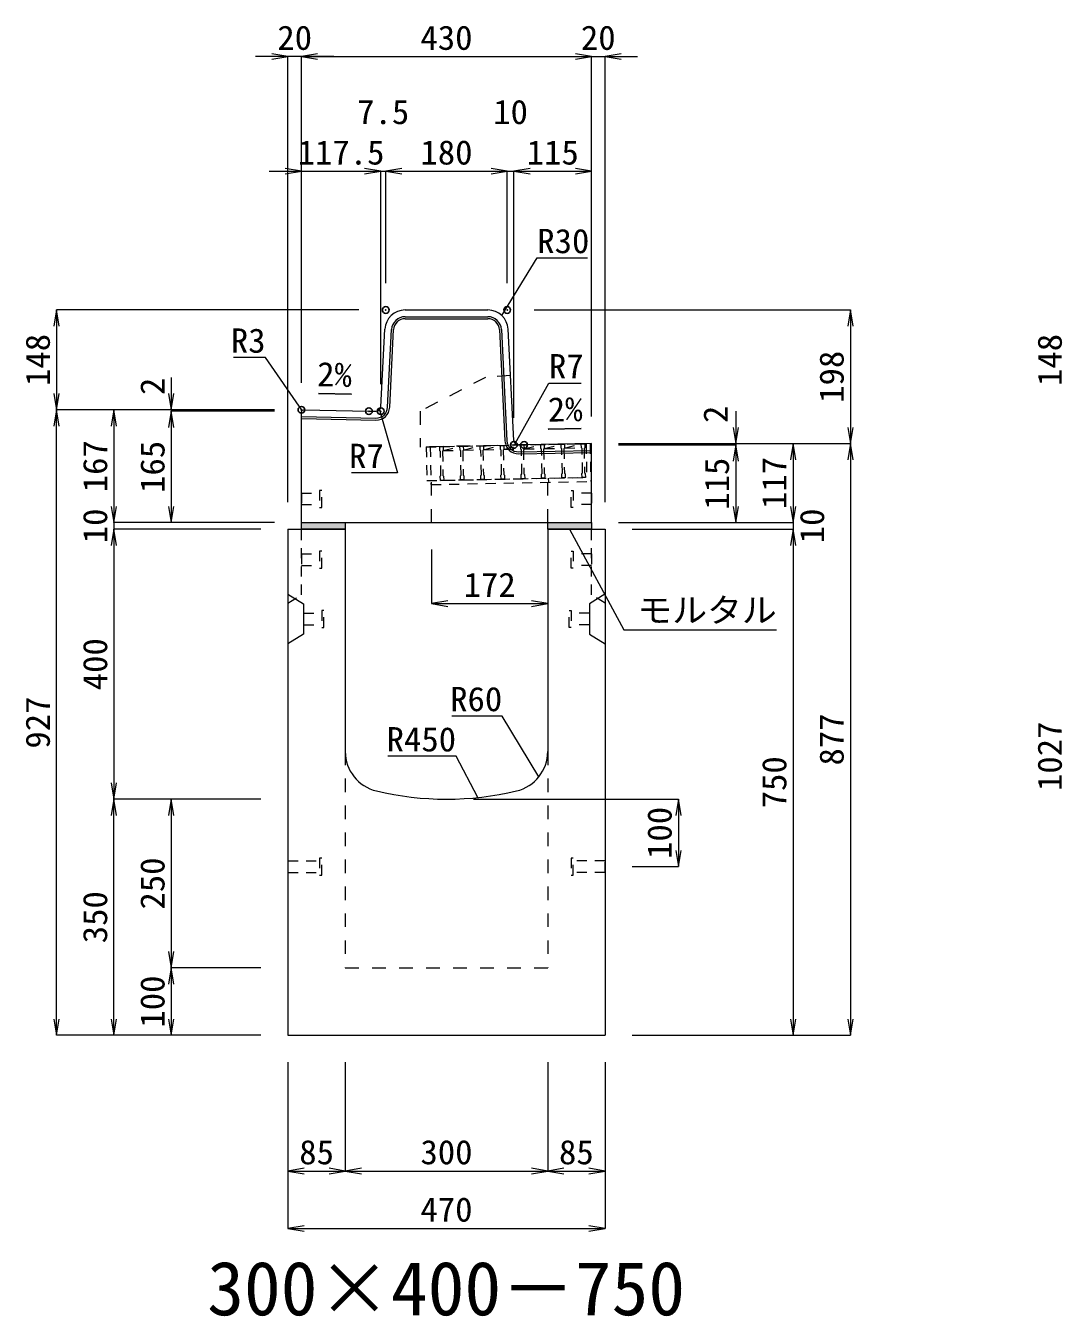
# Model space of a CAD drawing. Units: millimetres at full size. Extents: x -22536 to 51867, y -19720 to 38340.
# Drawn here: x 3276 to 4813, y 9934 to 11846 of the extents above; entities that cross this region are included whole.
import ezdxf
from ezdxf.enums import TextEntityAlignment as Align

# ---------------------------------------------------------------- set-up
doc = ezdxf.new("R2010")
doc.units = ezdxf.units.MM
doc.header["$LTSCALE"] = 20
doc.header["$PDMODE"] = 32
doc.header["$PDSIZE"] = 10
doc.linetypes.add('USER1', pattern=[2, 1, -1])
doc.linetypes.add('USER2', pattern=[1.35, 0.75, -0.6])
for name, color, linetype, lineweight in [('インサート', 3, 'USER2', 9), ('グレーチング', 7, 'USER2', 5), ('モルタル', 7, 'Continuous', 9), ('受枠', 3, 'USER2', 9), ('寸法線', 7, 'Continuous', 13), ('引出線', 4, 'Continuous', 13), ('本体', 2, 'Continuous', 13), ('目地', 132, 'Continuous', 5)]:
    doc.layers.add(name, color=color, linetype=linetype, lineweight=lineweight)
doc.layers.add('作業エリア', color=11, linetype='Continuous')
doc.layers.add('文字', color=7, linetype='Continuous')
doc.styles.add('ＭＳ 明朝', font='')
doc.styles.get('ＭＳ 明朝').set_extended_font_data('MS Mincho')

# ---------------------------------------------------------------- blocks, each defined once
blk = doc.blocks.new('open_arrow')
at = {"color": 0, "linetype": 'Continuous', "lineweight": -2}
blk.add_lwpolyline([(7.5, 1.25), (0, 0), (7.5, -1.25)], dxfattribs=at)

msp = doc.modelspace()

# ---------------------------------------------------------------- hatches: boundary and pattern name
at = {"layer": 'モルタル'}
for points in [[(3750, 11100), (3750, 11110), (3685, 11110), (3685, 11100)], [(4115, 11100), (4115, 11110), (4050, 11110), (4050, 11100)]]:
    msp.add_hatch(color=256, dxfattribs=at).paths.add_polyline_path(points)

# ---------------------------------------------------------------- linework, layer by layer
at = {"layer": 'インサート'}
for p, q in [((3685, 11153.5), (3712, 11153.5)), ((3685, 11153.5), (3685, 11136.5)), ((3715, 11157.5), (3712, 11157.5)), ((3712, 11157.5), (3712, 11132.5)), ((3715, 11132.5), (3715, 11157.5)), ((4085, 11157.5), (4088, 11157.5)), ((4085, 11132.5), (4085, 11157.5)), ((4088, 11157.5), (4088, 11132.5)), ((4115, 11153.5), (4088, 11153.5)), ((4115, 11153.5), (4115, 11136.5)), ((3685, 11136.5), (3712, 11136.5)), ((3712, 11132.5), (3715, 11132.5)), ((4088, 11132.5), (4085, 11132.5)), ((4115, 11136.5), (4088, 11136.5)), ((3685, 11063.5), (3712, 11063.5)), ((3685, 11063.5), (3685, 11046.5)), ((3715, 11067.5), (3712, 11067.5)), ((3712, 11067.5), (3712, 11042.5)), ((3715, 11042.5), (3715, 11067.5)), ((4085, 11067.5), (4088, 11067.5)), ((4085, 11042.5), (4085, 11067.5)), ((4088, 11067.5), (4088, 11042.5)), ((4115, 11063.5), (4088, 11063.5)), ((4115, 11063.5), (4115, 11046.5)), ((3685, 11046.5), (3712, 11046.5)), ((3712, 11042.5), (3715, 11042.5)), ((4088, 11042.5), (4085, 11042.5)), ((4115, 11046.5), (4088, 11046.5)), ((3718.2, 10979.5), (3715.2, 10979.5)), ((3715.2, 10979.5), (3715.2, 10954.5)), ((3718.2, 10954.5), (3718.2, 10979.5)), ((4081.8, 10979.5), (4084.8, 10979.5)), ((4081.8, 10954.5), (4081.8, 10979.5)), ((4084.8, 10979.5), (4084.8, 10954.5)), ((3688.2, 10975.5), (3715.2, 10975.5)), ((3688.2, 10975.5), (3688.2, 10958.5)), ((4111.8, 10975.5), (4084.8, 10975.5)), ((4111.8, 10975.5), (4111.8, 10958.5)), ((3688.2, 10958.5), (3715.2, 10958.5)), ((3715.2, 10954.5), (3718.2, 10954.5)), ((4084.8, 10954.5), (4081.8, 10954.5)), ((4111.8, 10958.5), (4084.8, 10958.5)), ((3665, 10608.5), (3712, 10608.5)), ((3665, 10608.5), (3665, 10591.5)), ((3715, 10612.5), (3712, 10612.5)), ((3712, 10612.5), (3712, 10587.5)), ((3715, 10587.5), (3715, 10612.5)), ((4088, 10612.5), (4085, 10612.5)), ((4085, 10612.5), (4085, 10587.5)), ((4088, 10587.5), (4088, 10612.5)), ((4135, 10608.5), (4088, 10608.5)), ((4135, 10591.5), (4135, 10608.5)), ((3665, 10591.5), (3712, 10591.5)), ((3712, 10587.5), (3715, 10587.5)), ((4085, 10587.5), (4088, 10587.5)), ((4135, 10591.5), (4088, 10591.5))]:
    msp.add_line(p, q, dxfattribs=at)
at = {"layer": 'グレーチング'}
for p, q in [((3889.92, 11222.5), (4104.88, 11226.8)), ((4075.01, 11220.2), (4099.88, 11226.7)), ((3895.04, 11216.6), (3919.92, 11223.1)), ((3895.04, 11216.6), (3920.04, 11217.1)), ((3925.04, 11217.2), (3949.91, 11223.7)), ((3925.04, 11217.2), (3950.03, 11217.7)), ((3955.03, 11217.8), (3979.91, 11224.3)), ((3955.03, 11217.8), (3980.03, 11218.3)), ((3985.03, 11218.4), (4009.9, 11224.9)), ((3985.03, 11218.4), (4010.02, 11218.9)), ((4015.02, 11219), (4039.89, 11225.5)), ((4015.02, 11219), (4040.01, 11219.5)), ((4045.01, 11219.6), (4069.89, 11226.1)), ((4045.01, 11219.6), (4070.01, 11220.1)), ((4075.01, 11220.2), (4100, 11220.7)), ((3890.92, 11172.51), (4105.88, 11176.81))]:
    msp.add_line(p, q, dxfattribs=at)
for points in [[(4099.88, 11226.7), (4104.88, 11226.8), (4105, 11220.8), (4104.02, 11219.78), (4104.74, 11183.79), (4105.76, 11182.81), (4105.88, 11176.81), (4100.88, 11176.71), (4100.76, 11182.71), (4101.74, 11183.73), (4101.02, 11219.72), (4100, 11220.7)], [(3889.92, 11222.5), (3894.92, 11222.6), (3895.04, 11216.6), (3894.06, 11215.58), (3894.78, 11179.59), (3895.8, 11178.61), (3895.92, 11172.61), (3890.92, 11172.51), (3890.8, 11178.51), (3891.78, 11179.53), (3891.06, 11215.52), (3890.04, 11216.5)], [(3919.92, 11223.1), (3924.92, 11223.2), (3925.04, 11217.2), (3924.06, 11216.18), (3924.78, 11180.19), (3925.8, 11179.21), (3925.92, 11173.21), (3920.92, 11173.11), (3920.8, 11179.11), (3921.78, 11180.13), (3921.06, 11216.12), (3920.04, 11217.1)], [(3949.91, 11223.7), (3954.91, 11223.8), (3955.03, 11217.8), (3954.05, 11216.78), (3954.77, 11180.79), (3955.79, 11179.81), (3955.91, 11173.81), (3950.91, 11173.71), (3950.79, 11179.71), (3951.77, 11180.73), (3951.05, 11216.72), (3950.03, 11217.7)], [(3979.91, 11224.3), (3984.91, 11224.4), (3985.03, 11218.4), (3984.05, 11217.38), (3984.77, 11181.39), (3985.79, 11180.41), (3985.91, 11174.41), (3980.91, 11174.31), (3980.79, 11180.31), (3981.77, 11181.33), (3981.05, 11217.32), (3980.03, 11218.3)], [(4009.9, 11224.9), (4014.9, 11225), (4015.02, 11219), (4014.04, 11217.98), (4014.76, 11181.99), (4015.78, 11181.01), (4015.9, 11175.01), (4010.9, 11174.91), (4010.78, 11180.91), (4011.76, 11181.93), (4011.04, 11217.92), (4010.02, 11218.9)], [(4039.89, 11225.5), (4044.89, 11225.6), (4045.01, 11219.6), (4044.03, 11218.58), (4044.75, 11182.59), (4045.77, 11181.61), (4045.89, 11175.61), (4040.89, 11175.51), (4040.77, 11181.51), (4041.75, 11182.53), (4041.03, 11218.52), (4040.01, 11219.5)], [(4069.89, 11226.1), (4074.89, 11226.2), (4075.01, 11220.2), (4074.03, 11219.18), (4074.75, 11183.19), (4075.77, 11182.21), (4075.89, 11176.21), (4070.89, 11176.11), (4070.77, 11182.11), (4071.75, 11183.13), (4071.03, 11219.12), (4070.01, 11220.1)]]:
    msp.add_lwpolyline(points, close=True, dxfattribs=at)
at = {"layer": 'モルタル'}
for points in [[(3685, 11110), (3750, 11110), (3750, 11100), (3685, 11100)], [(4050, 11110), (4115, 11110), (4115, 11100), (4050, 11100)]]:
    msp.add_lwpolyline(points, close=True, dxfattribs=at)
at = {"layer": '作業エリア'}
for p in [(3810, 11425), (3990, 11425), (3685, 11277), (3785, 11275), (3802.5, 11275), (4000, 11225), (4015, 11225)]:
    msp.add_point(p, dxfattribs=at)
at = {"layer": '受枠'}
for p, q in [((3869.93, 11222.1), (4112.88, 11226.96)), ((4106.88, 11226.84), (4107.88, 11176.85)), ((4112.88, 11226.96), (4114, 11170.97)), ((3869.93, 11222.1), (3870.93, 11172.11)), ((3875.93, 11222.22), (3877.05, 11166.23)), ((3870.93, 11172.11), (4107.88, 11176.85)), ((3877.05, 11166.23), (4114, 11170.97)), ((4050.89, 11175.71), (4051.01, 11169.71))]:
    msp.add_line(p, q, dxfattribs=at)
at = {"layer": '寸法線'}
for p, q in [((3733, 11800.58), (3617, 11800.58)), ((3665, 11140), (3665, 11800.58)), ((3685, 11800.58), (4115, 11800.58)), ((3685, 11317), (3685, 11800.58)), ((3685, 11317), (3685, 11800.58)), ((4067, 11800.58), (4183, 11800.58)), ((4115, 11267), (4115, 11800.58)), ((4115, 11267), (4115, 11800.58)), ((4135, 11140), (4135, 11800.58)), ((3637, 11630.58), (3802.5, 11630.58)), ((3685, 11317), (3685, 11630.58)), ((3754.5, 11630.58), (3858, 11630.58)), ((3802.5, 11315), (3802.5, 11630.58)), ((3802.5, 11315), (3802.5, 11630.58)), ((3810, 11465), (3810, 11630.58)), ((3810, 11630.58), (3990, 11630.58)), ((3810, 11465), (3810, 11630.58)), ((3942, 11630.58), (4048, 11630.58)), ((3990, 11465), (3990, 11630.58)), ((3990, 11465), (3990, 11630.58)), ((4000, 11265), (4000, 11630.58)), ((4000, 11630.58), (4115, 11630.58)), ((4000, 11265), (4000, 11630.58)), ((4115, 11267), (4115, 11630.58)), ((3322.06, 11425), (3322.06, 11277)), ((3770, 11425), (3322.06, 11425)), ((4030, 11425), (4498.78, 11425)), ((4498.78, 11425), (4498.78, 11227)), ((3492.06, 11325), (3492.06, 11227)), ((3645, 11277), (3322.06, 11277)), ((3322.06, 10350), (3322.06, 11277)), ((3645, 11277), (3322.06, 11277)), ((3407.06, 11277), (3407.06, 11110)), ((3645, 11277), (3407.06, 11277)), ((3645, 11277), (3492.06, 11277)), ((3645, 11275), (3492.06, 11275)), ((3492.06, 11275), (3492.06, 11110)), ((3645, 11275), (3492.06, 11275)), ((4328.78, 11275), (4328.78, 11177)), ((4155, 11227), (4328.78, 11227)), ((4155, 11227), (4413.78, 11227)), ((4155, 11227), (4498.78, 11227)), ((4155, 11227), (4498.78, 11227)), ((4413.78, 11227), (4413.78, 11110)), ((4498.78, 11227), (4498.78, 10350)), ((4155, 11225), (4328.78, 11225)), ((4155, 11225), (4328.78, 11225)), ((4328.78, 11225), (4328.78, 11110)), ((3407.06, 11158), (3407.06, 11052)), ((4413.78, 11158), (4413.78, 11052)), ((3645, 11110), (3407.06, 11110)), ((3645, 11110), (3407.06, 11110)), ((3625, 11100), (3407.06, 11100)), ((3407.06, 11100), (3407.06, 10700)), ((3625, 11100), (3407.06, 11100)), ((3645, 11110), (3492.06, 11110)), ((4155, 11110), (4328.78, 11110)), ((4155, 11110), (4413.78, 11110)), ((4155, 11110), (4413.78, 11110)), ((4175, 11100), (4413.78, 11100)), ((4175, 11100), (4413.78, 11100)), ((4413.78, 11100), (4413.78, 10350)), ((3878, 11070), (3878, 10989.77)), ((3878, 10989.77), (4050, 10989.77)), ((3625, 10700), (3407.06, 10700)), ((3407.06, 10350), (3407.06, 10700)), ((3625, 10700), (3407.06, 10700)), ((3492.06, 10700), (3492.06, 10450)), ((3625, 10700), (3492.06, 10700)), ((3940, 10700), (4243.78, 10700)), ((4243.78, 10700), (4243.78, 10600)), ((4175, 10600), (4243.78, 10600)), ((3625, 10450), (3492.06, 10450)), ((3492.06, 10450), (3492.06, 10350)), ((3625, 10450), (3492.06, 10450)), ((3625, 10350), (3322.06, 10350)), ((3625, 10350), (3407.06, 10350)), ((3625, 10350), (3492.06, 10350)), ((4175, 10350), (4413.78, 10350)), ((4175, 10350), (4498.78, 10350)), ((3665, 10310), (3665, 10148.84)), ((3665, 10310), (3665, 10063.84)), ((3750, 10310), (3750, 10148.84)), ((3750, 10310), (3750, 10148.84)), ((4050, 10310), (4050, 10148.84)), ((4050, 10310), (4050, 10148.84)), ((4135, 10310), (4135, 10148.84)), ((4135, 10310), (4135, 10063.84)), ((3665, 10148.84), (3750, 10148.84)), ((3750, 10148.84), (4050, 10148.84)), ((4050, 10148.84), (4135, 10148.84)), ((3665, 10063.84), (4135, 10063.84))]:
    msp.add_line(p, q, dxfattribs=at)
at = {"layer": '引出線'}
for points in [[(3982.14, 11416.74), (4034.6, 11502.07), (4109.27, 11502.07)], [(3685.9, 11276.08), (3631.83, 11354.5), (3584.11, 11354.5)], [(4001.83, 11226.93), (4051.86, 11316.53), (4099.79, 11316.53)], [(3759.18, 11300.18), (3710.44, 11301.15), (3759.18, 11300.18)], [(3800.67, 11276.93), (3827.18, 11183.56), (3759.25, 11183.56)], [(4050.86, 11248.59), (4099.57, 11249.56), (4050.83, 11248.59)], [(4082.5, 11100), (4163.13, 10950.97), (4389.05, 10950.97)], [(4037.07, 10733.32), (3982.66, 10823.21), (3907.98, 10823.21)], [(3946.44, 10702.4), (3914.22, 10763.55), (3813.21, 10763.55)]]:
    msp.add_lwpolyline(points, dxfattribs=at)
at = {"layer": '本体'}
for p, q in [((3838.54, 11425), (3961.46, 11425)), ((3802.83, 11281.65), (3808.57, 11396.5)), ((3999.67, 11231.65), (3991.43, 11396.5)), ((3685, 11110), (3685, 11273.94)), ((3688.06, 11276.94), (3785, 11275)), ((3785, 11275), (3795.84, 11275)), ((4115, 11227), (4015, 11225)), ((4115, 11110), (4115, 11227)), ((4015, 11225), (4006.66, 11225)), ((3665, 11100), (3665, 10350)), ((3665, 11100), (3750, 11100)), ((3685, 11110), (4115, 11110)), ((3750, 11100), (3750, 10770.53)), ((4050, 11100), (4135, 11100)), ((4050, 11100), (4050, 10770.53)), ((4135, 11100), (4135, 10350)), ((3665, 10350), (4135, 10350))]:
    msp.add_line(p, q, dxfattribs=at)
at = {"layer": '本体', "linetype": 'USER1'}
for p, q in [((3958, 11325), (3861, 11275)), ((3994.85, 11328), (3958, 11325)), ((3861, 11275), (3861, 11221.92)), ((4015, 11225), (3861, 11221.92)), ((3878, 11110), (3878, 11172.25)), ((4050, 11110), (4050, 11175.69))]:
    msp.add_line(p, q, dxfattribs=at)
at = {"layer": '本体', "linetype": 'USER2', "lineweight": 9}
for p, q in [((3685, 11003), (3685, 11100)), ((4115, 11003), (4115, 11100)), ((3665, 10990.5), (3685, 11003)), ((4135, 10990.5), (4115, 11003))]:
    msp.add_line(p, q, dxfattribs=at)
at = {"layer": '本体', "lineweight": 9}
for p, q in [((3665, 11004), (3688.2, 10989.5)), ((4134.58, 11003.74), (4111.8, 10989.5)), ((3688.2, 10989.5), (3688.2, 10944.5)), ((4111.8, 10989.5), (4111.8, 10944.5)), ((3688.2, 10944.5), (3665, 10930)), ((4111.8, 10944.5), (4135, 10930))]:
    msp.add_line(p, q, dxfattribs=at)
at = {"layer": '本体', "linetype": 'USER1', "lineweight": 15}
for p, q in [((3750, 10770.53), (3750, 10450)), ((4050, 10770.53), (4050, 10450)), ((3750, 10450), (4050, 10450))]:
    msp.add_line(p, q, dxfattribs=at)
at = {"layer": '本体'}
for centre, radius, start, end in [((3838.54, 11395), 30, 90, 177.13759), ((3961.46, 11395), 30, 2.86241, 90), ((3688, 11273.94), 3, 88.85424, 180), ((3795.84, 11282), 7, 270, 357.13759), ((4006.66, 11232), 7, 182.86241, 270), ((3810, 10770.53), 60, 180, 256.65764), ((3990, 10770.53), 60, 283.34236, 0), ((3900, 11150), 450, 256.65764, 283.34236)]:
    msp.add_arc(centre, radius, start, end, dxfattribs=at)
at = {"layer": '目地'}
for p, q in [((3838.54, 11415), (3961.46, 11415)), ((3838.54, 11412), (3961.46, 11412)), ((3812.81, 11280.94), (3818.56, 11396)), ((3815.81, 11280.79), (3821.56, 11395.85)), ((3978.44, 11395.85), (3986.69, 11230.84)), ((3981.44, 11396), (3989.69, 11230.99)), ((3685, 11267), (3795.49, 11264.79)), ((3685, 11264), (3795.43, 11261.79)), ((4007.01, 11214.84), (4115, 11217)), ((4007.07, 11211.84), (4115, 11214))]:
    msp.add_line(p, q, dxfattribs=at)
for centre, radius, start, end in [((3838.54, 11395), 20, 90, 177.13759), ((3838.54, 11395), 17, 90, 177.13759), ((3961.46, 11395), 20, 2.86241, 90), ((3961.46, 11395), 17, 2.86241, 90), ((3795.83, 11281.78), 20, 268.85424, 357.13759), ((3795.83, 11281.78), 17, 268.85424, 357.13759), ((4006.67, 11231.83), 20, 182.86241, 271.14576), ((4006.67, 11231.83), 17, 182.86241, 271.14576)]:
    msp.add_arc(centre, radius, start, end, dxfattribs=at)

# ---------------------------------------------------------------- block references
at = {"layer": '寸法線', "xscale": 3.2, "yscale": 3.2}
for p, rotation in [((3665, 11800.58), 180), ((4115, 11800.58), 180), ((4115, 11800.58), 180), ((3685, 11630.58), 180), ((3802.5, 11630.58), 180), ((3802.5, 11630.58), 180), ((3990, 11630.58), 180), ((3990, 11630.58), 180), ((4115, 11630.58), 180), ((3322.06, 11425), 270), ((4498.78, 11425), 270), ((3322.06, 11277), 90), ((3492.06, 11277), 90), ((3322.06, 11277), 270), ((3407.06, 11277), 270), ((3492.06, 11275), 270), ((3492.06, 11275), 270), ((4328.78, 11227), 90), ((4498.78, 11227), 90), ((4413.78, 11227), 270), ((4498.78, 11227), 270), ((4328.78, 11225), 270), ((4328.78, 11225), 270), ((3407.06, 11110), 90), ((3407.06, 11110), 90), ((3492.06, 11110), 90), ((4328.78, 11110), 90), ((4413.78, 11110), 90), ((4413.78, 11110), 90), ((3407.06, 11100), 270), ((3407.06, 11100), 270), ((4413.78, 11100), 270), ((4413.78, 11100), 270), ((4050, 10989.77), 180), ((3407.06, 10700), 90), ((3407.06, 10700), 270), ((3492.06, 10700), 270), ((4243.78, 10700), 270), ((4243.78, 10600), 90), ((3492.06, 10450), 90), ((3492.06, 10450), 270), ((3322.06, 10350), 90), ((3407.06, 10350), 90), ((3492.06, 10350), 90), ((4413.78, 10350), 90), ((4498.78, 10350), 90), ((3750, 10148.84), 180), ((4050, 10148.84), 180), ((4135, 10148.84), 180), ((4135, 10063.84), 180)]:
    msp.add_blockref('open_arrow', p, dxfattribs=dict(at, rotation=rotation))
for p in [(3685, 11800.58), (3685, 11800.58), (4135, 11800.58), (3810, 11630.58), (3810, 11630.58), (4000, 11630.58), (4000, 11630.58), (3878, 10989.77), (3665, 10148.84), (3750, 10148.84), (4050, 10148.84), (3665, 10063.84)]:
    msp.add_blockref('open_arrow', p, dxfattribs=at)
at = {"layer": '引出線', "xscale": 0.0533, "yscale": 0.0533}
for p, rotation in [((3982.14, 11416.74), 58.4), ((3759.18, 11300.18), 178.9), ((3685.9, 11276.08), 124.6), ((3800.67, 11276.93), 285.9), ((4050.86, 11248.59), 1.1), ((4001.83, 11226.93), 60.8), ((4082.5, 11100), 298.4), ((4037.07, 10733.32), 121.2), ((3946.44, 10702.4), 117.8)]:
    msp.add_blockref('open_arrow', p, dxfattribs=dict(at, rotation=rotation))

# ---------------------------------------------------------------- texts
at = {"layer": '寸法線', "style": 'ＭＳ 明朝', "width": 1.05}
for s, p in [('20', (3675, 11828.58)), ('430', (3900, 11828.58)), ('20', (4125, 11828.58)), ('7.5', (3806.25, 11718.58)), ('10', (3995, 11718.58)), ('117.5', (3743.75, 11658.58)), ('180', (3900, 11658.58)), ('115', (4057.5, 11658.58)), ('172', (3964, 11017.77)), ('85', (3707.5, 10176.84)), ('300', (3900, 10176.84)), ('85', (4092.5, 10176.84)), ('470', (3900, 10091.84))]:
    msp.add_text(s, height=36.03, dxfattribs=at).set_placement(p, align=Align.MIDDLE_CENTER)
for s, p in [('148', (3294.06, 11351)), ('148', (4794.06, 11351)), ('198', (4470.78, 11326)), ('2', (3464.06, 11311.82)), ('2', (4298.78, 11270.34)), ('167', (3379.06, 11193.5)), ('165', (3464.06, 11192.5)), ('115', (4300.78, 11167.5)), ('117', (4385.78, 11168.5)), ('10', (3379.06, 11105)), ('10', (4441.78, 11105)), ('400', (3379.06, 10900)), ('927', (3294.06, 10813.5)), ('877', (4470.78, 10788.5)), ('1027', (4794.06, 10763.5)), ('750', (4385.78, 10725)), ('100', (4215.78, 10650)), ('250', (3464.06, 10575)), ('350', (3379.06, 10525)), ('100', (3464.06, 10400))]:
    msp.add_text(s, height=36.03, rotation=90, dxfattribs=at).set_placement(p, align=Align.MIDDLE_CENTER)
at = {"layer": '引出線', "style": 'ＭＳ 明朝', "width": 1.05}
for s, p in [('R30', (4034.6, 11545.27)), ('R7', (4051.86, 11359.73)), ('モルタル', (4183.13, 10998.08))]:
    msp.add_text(s, height=36.03, dxfattribs=at).set_placement(p, align=Align.TOP_LEFT)
for s, p in [('R3', (3631.83, 11397.7)), ('R7', (3807.18, 11226.76)), ('R60', (3982.66, 10866.41)), ('R450', (3914.22, 10806.75))]:
    msp.add_text(s, height=36.03, dxfattribs=at).set_placement(p, align=Align.TOP_RIGHT)
msp.add_text('2%', height=36.03, rotation=358.854, dxfattribs=at).set_placement((3760.12, 11347.07), align=Align.TOP_RIGHT)
msp.add_text('2%', height=36.03, rotation=1.146, dxfattribs=at).set_placement((4049.89, 11295.48), align=Align.TOP_LEFT)
at = {"layer": '文字', "style": 'ＭＳ 明朝'}
msp.add_text('300×400－750', height=80.06, dxfattribs=at).set_placement((3899.52, 9975.03), align=Align.MIDDLE_CENTER)

doc.saveas('drawing.dxf')
